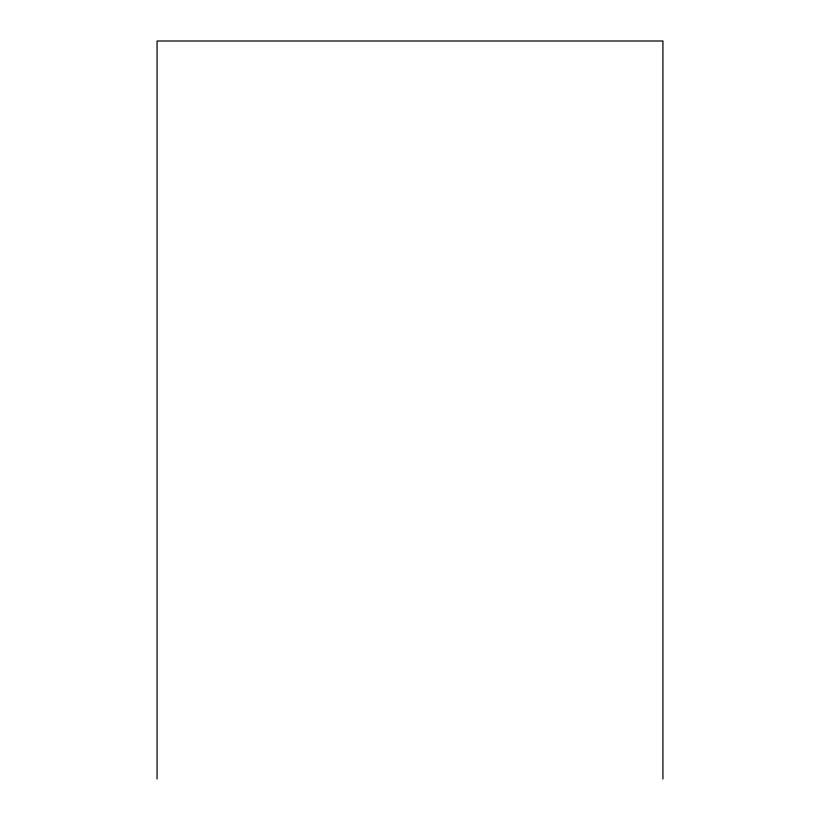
<?xml version="1.0" encoding="UTF-8"?>
<svg xmlns="http://www.w3.org/2000/svg" width="820" height="820" viewBox="0 0 820 820"><rect width="100%" height="100%" fill="white"/><g stroke="black" fill="none" stroke-linecap="round" stroke-linejoin="round"><path stroke-width="1.23" d="M662.929 779L662.929 41L157.071 41L157.071 779"/></g></svg>
